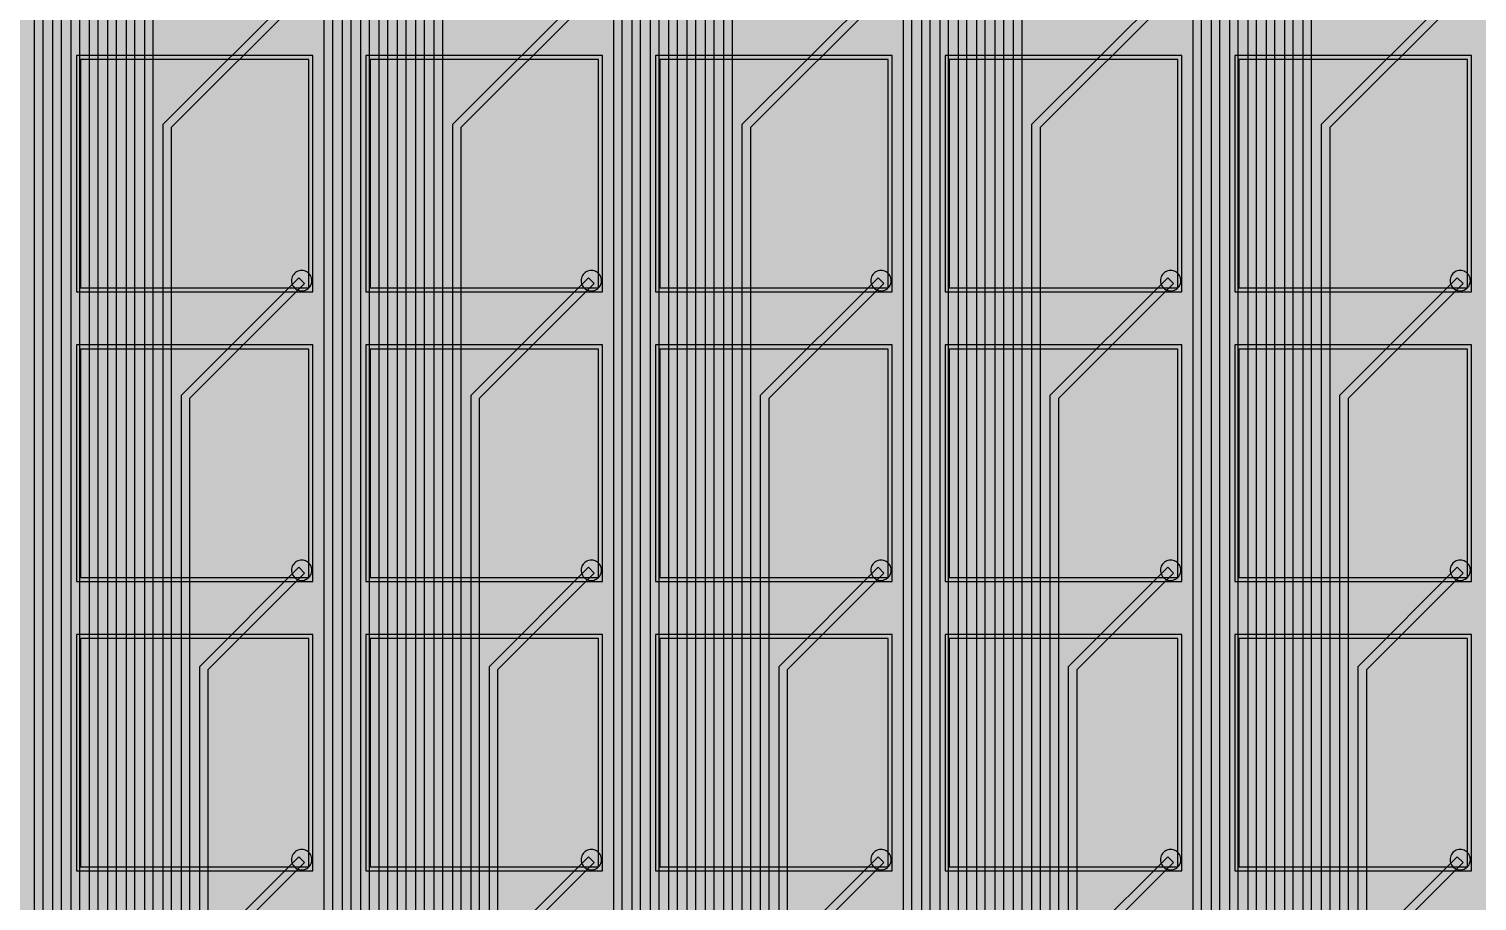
# Model space of a CAD drawing. Header units: metres. Extents: x -7231 to 10969, y -37556 to 1873.
# Drawn here: x 911.4 to 1266.4, y 848.6 to 1062.5 of the extents above; entities that cross this region are included whole.
import ezdxf

# ---------------------------------------------------------------- set-up
doc = ezdxf.new("R2010")
doc.units = ezdxf.units.M
for name, color, linetype in [('Etching', 1, 'CONTINUOUS'), ('EtchingPad', 2, 'CONTINUOUS'), ('Metal1', 4, 'CONTINUOUS'), ('Metal2', 3, 'CONTINUOUS'), ('Polyimide', 7, 'CONTINUOUS')]:
    doc.layers.add(name, color=color, linetype=linetype)

msp = doc.modelspace()

# ---------------------------------------------------------------- hatches: boundary and pattern name
at = {"layer": 'Polyimide'}
msp.add_hatch(color=7, dxfattribs=at).paths.add_polyline_path([(4065.69, -468), (4066.67, -501.99), (4068.51, -535.99), (4071.41, -569.99), (4075.54, -603.99), (4081.04, -637.99), (4088.01, -671.99), (4096.52, -705.98), (4106.62, -739.98), (4118.33, -773.98), (4131.63, -807.98), (4146.49, -841.98), (4162.87, -875.98), (4180.68, -909.97), (4199.83, -943.97), (4220.22, -977.97), (4241.73, -1011.97), (4264.21, -1045.97), (4287.52, -1079.96), (4311.51, -1113.96), (4336.01, -1147.96), (4360.86, -1181.96), (4385.88, -1215.96), (4410.89, -1249.96), (4435.74, -1283.95), (4460.24, -1317.95), (4484.23, -1351.95), (4507.54, -1385.95), (4530.02, -1419.95), (4551.53, -1453.94), (4571.92, -1487.94), (4591.07, -1521.94), (4608.88, -1555.94), (4625.26, -1589.94), (4640.12, -1623.94), (4653.42, -1657.93), (4665.13, -1691.93), (4675.23, -1725.93), (4683.74, -1759.93), (4690.71, -1793.93), (4696.21, -1827.93), (4700.34, -1861.92), (4703.24, -1895.92), (4705.08, -1929.92), (4706.06, -1963.92), (4706.44, -1997.92), (4706.5, -2031.91), (4706.5, -4793.02), (4709.95, -4838.39), (4720.22, -4882.71), (4737.08, -4924.98), (4760.13, -4964.2), (4788.85, -4999.49), (4822.58, -5030.03), (4860.53, -5055.12), (4901.85, -5074.18), (4901.85, -5074.18), (4970.68, -5105.23), (5034.7, -5145.26), (5092.76, -5193.54), (5143.8, -5249.19), (5186.89, -5311.2), (5221.24, -5378.44), (5246.23, -5449.69), (5261.41, -5523.66), (5266.5, -5599), (5261.41, -5674.34), (5246.23, -5748.31), (5221.24, -5819.56), (5186.89, -5886.8), (5143.8, -5948.81), (5092.76, -6004.46), (5034.7, -6052.74), (4970.68, -6092.77), (4901.85, -6123.82), (4860.53, -6142.88), (4822.58, -6167.97), (4788.85, -6198.51), (4760.13, -6233.8), (4737.08, -6273.02), (4720.22, -6315.29), (4709.95, -6359.61), (4706.5, -6404.98), (4706.5, -9221.52), (4709.95, -9266.88), (4720.22, -9311.21), (4737.08, -9353.47), (4760.13, -9392.7), (4788.85, -9427.98), (4822.58, -9458.52), (4860.53, -9483.61), (4901.85, -9502.67), (4970.68, -9533.72), (5034.7, -9573.75), (5092.76, -9622.03), (5143.8, -9677.68), (5186.89, -9739.69), (5221.24, -9806.94), (5246.23, -9878.19), (5261.41, -9952.16), (5266.5, -10027.49), (5261.41, -10102.83), (5246.23, -10176.8), (5221.24, -10248.05), (5186.89, -10315.3), (5143.8, -10377.31), (5092.76, -10432.96), (5034.7, -10481.24), (4970.68, -10521.27), (4901.85, -10552.32), (4860.53, -10571.38), (4822.58, -10596.46), (4788.85, -10627), (4760.13, -10662.29), (4737.08, -10701.52), (4720.22, -10743.78), (4709.95, -10788.1), (4706.5, -10833.47), (4706.5, -13650.01), (4709.95, -13695.38), (4720.22, -13739.7), (4737.08, -13781.96), (4760.13, -13821.19), (4788.85, -13856.48), (4822.58, -13887.02), (4860.53, -13912.11), (4901.85, -13931.17), (4970.68, -13962.22), (5034.7, -14002.25), (5092.76, -14050.53), (5143.8, -14106.18), (5186.89, -14168.19), (5221.24, -14235.43), (5246.23, -14306.68), (5261.41, -14380.65), (5266.5, -14455.99), (5261.41, -14531.33), (5246.23, -14605.29), (5221.24, -14676.55), (5186.89, -14743.79), (5143.8, -14805.8), (5092.76, -14861.45), (5034.7, -14909.73), (4970.68, -14949.76), (4901.85, -14980.81), (4860.53, -14999.87), (4822.58, -15024.96), (4788.85, -15055.5), (4760.13, -15090.79), (4737.08, -15130.01), (4720.22, -15172.27), (4709.95, -15216.6), (4706.5, -15261.97), (4706.5, -15455.99), (4720.95, -15750.04), (4764.14, -16041.26), (4835.68, -16326.84), (4934.86, -16604.04), (5060.74, -16870.18), (5212.09, -17122.7), (5387.47, -17359.17), (5585.18, -17577.31), (5803.32, -17775.02), (6039.79, -17950.4), (6292.31, -18101.75), (6558.45, -18227.63), (6835.65, -18326.81), (7121.23, -18398.34), (7412.45, -18441.54), (7706.5, -18455.99), (9969.01, -18455.99), (10047.42, -18459.84), (10125.08, -18471.36), (10201.23, -18490.44), (10275.15, -18516.89), (10346.12, -18550.45), (10413.46, -18590.81), (10476.52, -18637.58), (10534.69, -18690.3), (10587.41, -18748.47), (10634.18, -18811.53), (10674.54, -18878.87), (10708.11, -18949.84), (10734.56, -19023.76), (10753.63, -19099.92), (10765.15, -19177.58), (10769.01, -19255.99), (10769.01, -20895.8), (10730.24, -20951.41), (10694.6, -21009.08), (10662.21, -21068.63), (10633.17, -21129.89), (10607.55, -21192.66), (10585.45, -21256.74), (10566.93, -21321.96), (10552.05, -21388.09), (10540.84, -21454.95), (10533.35, -21522.33), (10529.6, -21590.02), (10529.6, -21657.81), (10533.35, -21725.5), (10540.84, -21792.87), (10552.05, -21859.73), (10566.93, -21925.87), (10585.45, -21991.08), (10607.55, -22055.17), (10633.17, -22117.94), (10662.21, -22179.19), (10694.6, -22238.74), (10730.24, -22296.41), (10769.01, -22352.03), (10769.01, -32454.24), (10728.74, -32510.49), (10691.72, -32568.92), (10658.05, -32629.35), (10627.85, -32691.58), (10601.2, -32755.42), (10578.21, -32820.67), (10558.93, -32887.1), (10543.44, -32954.52), (10531.77, -33022.71), (10523.97, -33091.44), (10520.07, -33160.51), (10520.07, -33229.69), (10523.97, -33298.75), (10531.77, -33367.49), (10543.44, -33435.67), (10558.93, -33503.09), (10578.21, -33569.53), (10601.2, -33634.77), (10627.85, -33698.61), (10658.05, -33760.85), (10691.72, -33821.28), (10728.74, -33879.71), (10769.01, -33935.96), (10769.01, -36556), (10765.15, -36634.41), (10753.63, -36712.07), (10734.56, -36788.23), (10708.11, -36862.15), (10674.54, -36933.12), (10634.18, -37000.46), (10587.41, -37063.51), (10534.69, -37121.69), (10476.52, -37174.41), (10413.46, -37221.18), (10346.12, -37261.54), (10275.15, -37295.1), (10201.23, -37321.55), (10125.08, -37340.63), (10047.42, -37352.15), (9969.01, -37356), (-6231.01, -37356), (-6309.42, -37352.15), (-6387.08, -37340.63), (-6463.23, -37321.55), (-6537.15, -37295.1), (-6608.12, -37261.54), (-6675.46, -37221.18), (-6738.52, -37174.41), (-6796.69, -37121.69), (-6849.41, -37063.51), (-6896.18, -37000.46), (-6936.54, -36933.12), (-6970.11, -36862.15), (-6996.56, -36788.23), (-7015.63, -36712.07), (-7027.15, -36634.41), (-7031.01, -36556), (-7031.01, -33936), (-6990.74, -33879.75), (-6953.7, -33821.31), (-6920.03, -33760.88), (-6889.82, -33698.64), (-6863.18, -33634.8), (-6840.18, -33569.55), (-6820.9, -33503.11), (-6805.4, -33435.69), (-6793.74, -33367.49), (-6785.94, -33298.75), (-6782.03, -33229.68), (-6782.03, -33160.5), (-6785.94, -33091.43), (-6793.74, -33022.69), (-6805.4, -32954.5), (-6820.9, -32887.07), (-6840.18, -32820.63), (-6863.18, -32755.39), (-6889.82, -32691.54), (-6920.03, -32629.3), (-6953.7, -32568.87), (-6990.74, -32510.43), (-7031.01, -32454.18), (-7031.01, -22364.83), (-6990.74, -22308.58), (-6953.7, -22250.14), (-6920.03, -22189.71), (-6889.82, -22127.47), (-6863.18, -22063.62), (-6840.18, -21998.38), (-6820.9, -21931.94), (-6805.4, -21864.51), (-6793.74, -21796.32), (-6785.94, -21727.58), (-6782.03, -21658.51), (-6782.03, -21589.33), (-6785.94, -21520.26), (-6793.74, -21451.52), (-6805.4, -21383.32), (-6820.9, -21315.9), (-6840.18, -21249.46), (-6863.18, -21184.21), (-6889.82, -21120.37), (-6920.03, -21058.13), (-6953.7, -20997.7), (-6990.74, -20939.26), (-7031.01, -20883.01), (-7031.01, -19255.99), (-7027.15, -19177.58), (-7015.63, -19099.92), (-6996.56, -19023.76), (-6970.11, -18949.84), (-6936.54, -18878.87), (-6896.18, -18811.53), (-6849.41, -18748.47), (-6796.69, -18690.3), (-6738.52, -18637.58), (-6675.46, -18590.81), (-6608.12, -18550.45), (-6537.15, -18516.89), (-6463.23, -18490.44), (-6387.08, -18471.36), (-6309.42, -18459.84), (-6231.01, -18455.99), (-3968.5, -18455.99), (-3674.45, -18441.54), (-3383.23, -18398.34), (-3097.65, -18326.81), (-2820.45, -18227.63), (-2554.31, -18101.75), (-2301.79, -17950.4), (-2065.32, -17775.02), (-1847.18, -17577.31), (-1649.47, -17359.17), (-1474.09, -17122.7), (-1322.74, -16870.18), (-1196.86, -16604.04), (-1097.68, -16326.84), (-1026.14, -16041.26), (-982.95, -15750.04), (-968.5, -15455.99), (-968.5, -15261.97), (-971.95, -15216.6), (-982.22, -15172.27), (-999.08, -15130.01), (-1022.13, -15090.79), (-1050.85, -15055.5), (-1084.58, -15024.96), (-1122.53, -14999.87), (-1163.85, -14980.81), (-1232.68, -14949.76), (-1296.7, -14909.73), (-1354.76, -14861.45), (-1405.8, -14805.8), (-1448.89, -14743.79), (-1483.24, -14676.55), (-1508.23, -14605.29), (-1523.41, -14531.33), (-1528.5, -14455.99), (-1523.41, -14380.65), (-1508.23, -14306.68), (-1483.24, -14235.43), (-1448.89, -14168.19), (-1405.8, -14106.18), (-1354.76, -14050.53), (-1296.7, -14002.25), (-1232.68, -13962.22), (-1163.85, -13931.17), (-1122.53, -13912.11), (-1084.58, -13887.02), (-1050.85, -13856.48), (-1022.13, -13821.19), (-999.08, -13781.96), (-982.22, -13739.7), (-971.95, -13695.38), (-968.5, -13650.01), (-968.5, -12309.64), (-971.95, -12264.27), (-982.22, -12219.94), (-999.08, -12177.68), (-1022.13, -12138.46), (-1050.85, -12103.17), (-1084.58, -12072.63), (-1122.53, -12047.54), (-1163.85, -12028.48), (-1232.68, -11997.43), (-1296.7, -11957.4), (-1354.76, -11909.12), (-1405.8, -11853.47), (-1448.89, -11791.46), (-1483.24, -11724.22), (-1508.23, -11652.96), (-1523.41, -11579), (-1528.5, -11503.66), (-1523.41, -11428.32), (-1508.23, -11354.35), (-1483.24, -11283.1), (-1448.89, -11215.86), (-1405.8, -11153.85), (-1354.76, -11098.2), (-1296.7, -11049.92), (-1232.68, -11009.89), (-1163.85, -10978.84), (-1122.53, -10959.78), (-1084.58, -10934.69), (-1050.85, -10904.15), (-1022.13, -10868.86), (-999.08, -10829.63), (-982.22, -10787.37), (-971.95, -10743.05), (-968.5, -10697.68), (-968.5, -9357.31), (-971.95, -9311.94), (-982.22, -9267.62), (-999.08, -9225.35), (-1022.13, -9186.13), (-1050.85, -9150.84), (-1084.58, -9120.3), (-1122.53, -9095.21), (-1163.85, -9076.15), (-1163.85, -9076.15), (-1232.68, -9045.1), (-1296.7, -9005.07), (-1354.76, -8956.79), (-1405.8, -8901.14), (-1448.89, -8839.13), (-1483.24, -8771.89), (-1508.23, -8700.64), (-1523.41, -8626.67), (-1528.5, -8551.33), (-1523.41, -8475.99), (-1508.23, -8402.02), (-1483.24, -8330.77), (-1448.89, -8263.53), (-1405.8, -8201.52), (-1354.76, -8145.87), (-1296.7, -8097.59), (-1232.68, -8057.56), (-1163.85, -8026.51), (-1163.85, -8026.51), (-1122.53, -8007.45), (-1084.58, -7982.36), (-1050.85, -7951.82), (-1022.13, -7916.53), (-999.08, -7877.31), (-982.22, -7835.04), (-971.95, -7790.72), (-968.5, -7745.35), (-968.5, -6404.98), (-971.95, -6359.61), (-982.22, -6315.29), (-999.08, -6273.02), (-1022.13, -6233.8), (-1050.85, -6198.51), (-1084.58, -6167.97), (-1122.53, -6142.88), (-1163.85, -6123.82), (-1163.85, -6123.82), (-1232.68, -6092.77), (-1296.7, -6052.74), (-1354.76, -6004.46), (-1405.8, -5948.81), (-1448.89, -5886.8), (-1483.24, -5819.56), (-1508.23, -5748.31), (-1523.41, -5674.34), (-1528.5, -5599), (-1523.41, -5523.66), (-1508.23, -5449.69), (-1483.24, -5378.44), (-1448.89, -5311.2), (-1405.8, -5249.19), (-1354.76, -5193.54), (-1296.7, -5145.26), (-1232.68, -5105.23), (-1163.85, -5074.18), (-1163.85, -5074.18), (-1122.53, -5055.12), (-1084.58, -5030.03), (-1050.85, -4999.49), (-1022.13, -4964.2), (-999.08, -4924.98), (-982.22, -4882.71), (-971.95, -4838.39), (-968.5, -4793.02), (-968.5, -2031.91), (-968.44, -1997.92), (-968.06, -1963.92), (-967.05, -1929.92), (-965.18, -1895.92), (-962.22, -1861.92), (-958.01, -1827.93), (-952.41, -1793.93), (-945.31, -1759.93), (-936.64, -1725.93), (-926.35, -1691.93), (-914.43, -1657.93), (-900.88, -1623.94), (-885.74, -1589.94), (-869.05, -1555.94), (-850.91, -1521.94), (-831.4, -1487.94), (-810.63, -1453.94), (-788.72, -1419.95), (-765.82, -1385.95), (-742.07, -1351.95), (-717.63, -1317.95), (-692.67, -1283.95), (-667.36, -1249.96), (-641.88, -1215.96), (-616.39, -1181.96), (-591.08, -1147.96), (-566.12, -1113.96), (-541.68, -1079.96), (-517.93, -1045.97), (-495.03, -1011.97), (-473.12, -977.97), (-452.35, -943.97), (-432.84, -909.97), (-414.7, -875.98), (-398.01, -841.98), (-382.87, -807.98), (-369.32, -773.98), (-357.4, -739.98), (-347.11, -705.98), (-338.44, -671.99), (-331.34, -637.99), (-325.74, -603.99), (-321.53, -569.99), (-318.57, -535.99), (-316.7, -501.99), (-315.69, -468), (-315.31, -434), (-315.25, -400), (-315.25, 401), (-315.25, 451), (-315.25, 1644), (-270.25, 1644), (-270.03, 1637.13), (-269.35, 1630.29), (-268.23, 1623.52), (-266.67, 1616.82), (-264.68, 1610.25), (-262.26, 1603.82), (-259.42, 1597.56), (-256.18, 1591.5), (-252.55, 1585.67), (-248.55, 1580.08), (-244.19, 1574.77), (-239.5, 1569.75), (-234.48, 1565.06), (-229.17, 1560.7), (-223.58, 1556.7), (-217.75, 1553.07), (-211.69, 1549.83), (-205.43, 1546.99), (-199, 1544.57), (-192.43, 1542.58), (-185.73, 1541.02), (-178.96, 1539.9), (-172.12, 1539.22), (-165.25, 1539), (-158.38, 1539.22), (-151.54, 1539.9), (-144.77, 1541.02), (-138.07, 1542.58), (-131.5, 1544.57), (-125.07, 1546.99), (-118.81, 1549.83), (-112.75, 1553.07), (-106.92, 1556.7), (-101.33, 1560.7), (-96.02, 1565.06), (-91, 1569.75), (-86.31, 1574.77), (-81.95, 1580.08), (-77.95, 1585.67), (-74.32, 1591.5), (-71.08, 1597.56), (-68.24, 1603.82), (-65.82, 1610.25), (-63.83, 1616.82), (-62.27, 1623.52), (-61.15, 1630.29), (-60.47, 1637.13), (-60.25, 1644), (1853, 1644), (1853, 1573), (3815.25, 1573), (3815.46, 1579.54), (3816.11, 1586.05), (3817.17, 1592.51), (3818.66, 1598.88), (3820.56, 1605.14), (3822.86, 1611.27), (3825.56, 1617.23), (3828.65, 1623), (3832.1, 1628.56), (3835.91, 1633.88), (3840.07, 1638.93), (3844.54, 1643.71), (3849.32, 1648.18), (3854.37, 1652.34), (3859.69, 1656.15), (3865.25, 1659.6), (3871.02, 1662.69), (3876.98, 1665.39), (3883.11, 1667.69), (3889.37, 1669.59), (3895.74, 1671.08), (3902.2, 1672.14), (3908.71, 1672.79), (3915.25, 1673), (3921.79, 1672.79), (3928.3, 1672.14), (3934.76, 1671.08), (3941.13, 1669.59), (3947.39, 1667.69), (3953.52, 1665.39), (3959.48, 1662.69), (3965.25, 1659.6), (3970.81, 1656.15), (3976.13, 1652.34), (3981.18, 1648.18), (3985.96, 1643.71), (3990.43, 1638.93), (3994.59, 1633.88), (3998.4, 1628.56), (4001.85, 1623), (4004.94, 1617.23), (4007.64, 1611.27), (4009.94, 1605.14), (4011.84, 1598.88), (4013.33, 1592.51), (4014.39, 1586.05), (4015.04, 1579.54), (4015.25, 1573), (4065.25, 1573), (4065.25, 451), (4065.25, 401), (4065.25, -400), (4065.31, -434), (4065.69, -468)])

# ---------------------------------------------------------------- linework, layer by layer
at = {"layer": 'Etching'}
for points in [[(975.75, 1000.75), (975.77, 1000.42), (975.84, 1000.1), (975.94, 999.79), (976.08, 999.5), (976.27, 999.23), (976.48, 998.98), (976.73, 998.77), (977, 998.58), (977.29, 998.44), (977.6, 998.34), (977.92, 998.27), (978.25, 998.25), (978.58, 998.27), (978.9, 998.34), (979.21, 998.44), (979.5, 998.58), (979.77, 998.77), (980.02, 998.98), (980.23, 999.23), (980.42, 999.5), (980.56, 999.79), (980.66, 1000.1), (980.73, 1000.42), (980.75, 1000.75), (980.73, 1001.08), (980.66, 1001.4), (980.56, 1001.71), (980.42, 1002), (980.23, 1002.27), (980.02, 1002.52), (979.77, 1002.73), (979.5, 1002.92), (979.21, 1003.06), (978.9, 1003.16), (978.58, 1003.23), (978.25, 1003.25), (977.92, 1003.23), (977.6, 1003.16), (977.29, 1003.06), (977, 1002.92), (976.73, 1002.73), (976.48, 1002.52), (976.27, 1002.27), (976.08, 1002), (975.94, 1001.71), (975.84, 1001.4), (975.77, 1001.08), (975.75, 1000.75)], [(1046.75, 1000.75), (1046.77, 1000.42), (1046.84, 1000.1), (1046.94, 999.79), (1047.08, 999.5), (1047.27, 999.23), (1047.48, 998.98), (1047.73, 998.77), (1048, 998.58), (1048.29, 998.44), (1048.6, 998.34), (1048.92, 998.27), (1049.25, 998.25), (1049.58, 998.27), (1049.9, 998.34), (1050.21, 998.44), (1050.5, 998.58), (1050.77, 998.77), (1051.02, 998.98), (1051.23, 999.23), (1051.42, 999.5), (1051.56, 999.79), (1051.66, 1000.1), (1051.73, 1000.42), (1051.75, 1000.75), (1051.73, 1001.08), (1051.66, 1001.4), (1051.56, 1001.71), (1051.42, 1002), (1051.23, 1002.27), (1051.02, 1002.52), (1050.77, 1002.73), (1050.5, 1002.92), (1050.21, 1003.06), (1049.9, 1003.16), (1049.58, 1003.23), (1049.25, 1003.25), (1048.92, 1003.23), (1048.6, 1003.16), (1048.29, 1003.06), (1048, 1002.92), (1047.73, 1002.73), (1047.48, 1002.52), (1047.27, 1002.27), (1047.08, 1002), (1046.94, 1001.71), (1046.84, 1001.4), (1046.77, 1001.08), (1046.75, 1000.75)], [(1117.75, 1000.75), (1117.77, 1000.42), (1117.84, 1000.1), (1117.94, 999.79), (1118.08, 999.5), (1118.27, 999.23), (1118.48, 998.98), (1118.73, 998.77), (1119, 998.58), (1119.29, 998.44), (1119.6, 998.34), (1119.92, 998.27), (1120.25, 998.25), (1120.58, 998.27), (1120.9, 998.34), (1121.21, 998.44), (1121.5, 998.58), (1121.77, 998.77), (1122.02, 998.98), (1122.23, 999.23), (1122.42, 999.5), (1122.56, 999.79), (1122.66, 1000.1), (1122.73, 1000.42), (1122.75, 1000.75), (1122.73, 1001.08), (1122.66, 1001.4), (1122.56, 1001.71), (1122.42, 1002), (1122.23, 1002.27), (1122.02, 1002.52), (1121.77, 1002.73), (1121.5, 1002.92), (1121.21, 1003.06), (1120.9, 1003.16), (1120.58, 1003.23), (1120.25, 1003.25), (1119.92, 1003.23), (1119.6, 1003.16), (1119.29, 1003.06), (1119, 1002.92), (1118.73, 1002.73), (1118.48, 1002.52), (1118.27, 1002.27), (1118.08, 1002), (1117.94, 1001.71), (1117.84, 1001.4), (1117.77, 1001.08), (1117.75, 1000.75)], [(1188.75, 1000.75), (1188.77, 1000.42), (1188.84, 1000.1), (1188.94, 999.79), (1189.08, 999.5), (1189.27, 999.23), (1189.48, 998.98), (1189.73, 998.77), (1190, 998.58), (1190.29, 998.44), (1190.6, 998.34), (1190.92, 998.27), (1191.25, 998.25), (1191.58, 998.27), (1191.9, 998.34), (1192.21, 998.44), (1192.5, 998.58), (1192.77, 998.77), (1193.02, 998.98), (1193.23, 999.23), (1193.42, 999.5), (1193.56, 999.79), (1193.66, 1000.1), (1193.73, 1000.42), (1193.75, 1000.75), (1193.73, 1001.08), (1193.66, 1001.4), (1193.56, 1001.71), (1193.42, 1002), (1193.23, 1002.27), (1193.02, 1002.52), (1192.77, 1002.73), (1192.5, 1002.92), (1192.21, 1003.06), (1191.9, 1003.16), (1191.58, 1003.23), (1191.25, 1003.25), (1190.92, 1003.23), (1190.6, 1003.16), (1190.29, 1003.06), (1190, 1002.92), (1189.73, 1002.73), (1189.48, 1002.52), (1189.27, 1002.27), (1189.08, 1002), (1188.94, 1001.71), (1188.84, 1001.4), (1188.77, 1001.08), (1188.75, 1000.75)], [(1259.75, 1000.75), (1259.77, 1000.42), (1259.84, 1000.1), (1259.94, 999.79), (1260.08, 999.5), (1260.27, 999.23), (1260.48, 998.98), (1260.73, 998.77), (1261, 998.58), (1261.29, 998.44), (1261.6, 998.34), (1261.92, 998.27), (1262.25, 998.25), (1262.58, 998.27), (1262.9, 998.34), (1263.21, 998.44), (1263.5, 998.58), (1263.77, 998.77), (1264.02, 998.98), (1264.23, 999.23), (1264.42, 999.5), (1264.56, 999.79), (1264.66, 1000.1), (1264.73, 1000.42), (1264.75, 1000.75), (1264.73, 1001.08), (1264.66, 1001.4), (1264.56, 1001.71), (1264.42, 1002), (1264.23, 1002.27), (1264.02, 1002.52), (1263.77, 1002.73), (1263.5, 1002.92), (1263.21, 1003.06), (1262.9, 1003.16), (1262.58, 1003.23), (1262.25, 1003.25), (1261.92, 1003.23), (1261.6, 1003.16), (1261.29, 1003.06), (1261, 1002.92), (1260.73, 1002.73), (1260.48, 1002.52), (1260.27, 1002.27), (1260.08, 1002), (1259.94, 1001.71), (1259.84, 1001.4), (1259.77, 1001.08), (1259.75, 1000.75)], [(975.75, 929.75), (975.77, 929.42), (975.84, 929.1), (975.94, 928.79), (976.08, 928.5), (976.27, 928.23), (976.48, 927.98), (976.73, 927.77), (977, 927.58), (977.29, 927.44), (977.6, 927.34), (977.92, 927.27), (978.25, 927.25), (978.58, 927.27), (978.9, 927.34), (979.21, 927.44), (979.5, 927.58), (979.77, 927.77), (980.02, 927.98), (980.23, 928.23), (980.42, 928.5), (980.56, 928.79), (980.66, 929.1), (980.73, 929.42), (980.75, 929.75), (980.73, 930.08), (980.66, 930.4), (980.56, 930.71), (980.42, 931), (980.23, 931.27), (980.02, 931.52), (979.77, 931.73), (979.5, 931.92), (979.21, 932.06), (978.9, 932.16), (978.58, 932.23), (978.25, 932.25), (977.92, 932.23), (977.6, 932.16), (977.29, 932.06), (977, 931.92), (976.73, 931.73), (976.48, 931.52), (976.27, 931.27), (976.08, 931), (975.94, 930.71), (975.84, 930.4), (975.77, 930.08), (975.75, 929.75)], [(1046.75, 929.75), (1046.77, 929.42), (1046.84, 929.1), (1046.94, 928.79), (1047.08, 928.5), (1047.27, 928.23), (1047.48, 927.98), (1047.73, 927.77), (1048, 927.58), (1048.29, 927.44), (1048.6, 927.34), (1048.92, 927.27), (1049.25, 927.25), (1049.58, 927.27), (1049.9, 927.34), (1050.21, 927.44), (1050.5, 927.58), (1050.77, 927.77), (1051.02, 927.98), (1051.23, 928.23), (1051.42, 928.5), (1051.56, 928.79), (1051.66, 929.1), (1051.73, 929.42), (1051.75, 929.75), (1051.73, 930.08), (1051.66, 930.4), (1051.56, 930.71), (1051.42, 931), (1051.23, 931.27), (1051.02, 931.52), (1050.77, 931.73), (1050.5, 931.92), (1050.21, 932.06), (1049.9, 932.16), (1049.58, 932.23), (1049.25, 932.25), (1048.92, 932.23), (1048.6, 932.16), (1048.29, 932.06), (1048, 931.92), (1047.73, 931.73), (1047.48, 931.52), (1047.27, 931.27), (1047.08, 931), (1046.94, 930.71), (1046.84, 930.4), (1046.77, 930.08), (1046.75, 929.75)], [(1117.75, 929.75), (1117.77, 929.42), (1117.84, 929.1), (1117.94, 928.79), (1118.08, 928.5), (1118.27, 928.23), (1118.48, 927.98), (1118.73, 927.77), (1119, 927.58), (1119.29, 927.44), (1119.6, 927.34), (1119.92, 927.27), (1120.25, 927.25), (1120.58, 927.27), (1120.9, 927.34), (1121.21, 927.44), (1121.5, 927.58), (1121.77, 927.77), (1122.02, 927.98), (1122.23, 928.23), (1122.42, 928.5), (1122.56, 928.79), (1122.66, 929.1), (1122.73, 929.42), (1122.75, 929.75), (1122.73, 930.08), (1122.66, 930.4), (1122.56, 930.71), (1122.42, 931), (1122.23, 931.27), (1122.02, 931.52), (1121.77, 931.73), (1121.5, 931.92), (1121.21, 932.06), (1120.9, 932.16), (1120.58, 932.23), (1120.25, 932.25), (1119.92, 932.23), (1119.6, 932.16), (1119.29, 932.06), (1119, 931.92), (1118.73, 931.73), (1118.48, 931.52), (1118.27, 931.27), (1118.08, 931), (1117.94, 930.71), (1117.84, 930.4), (1117.77, 930.08), (1117.75, 929.75)], [(1188.75, 929.75), (1188.77, 929.42), (1188.84, 929.1), (1188.94, 928.79), (1189.08, 928.5), (1189.27, 928.23), (1189.48, 927.98), (1189.73, 927.77), (1190, 927.58), (1190.29, 927.44), (1190.6, 927.34), (1190.92, 927.27), (1191.25, 927.25), (1191.58, 927.27), (1191.9, 927.34), (1192.21, 927.44), (1192.5, 927.58), (1192.77, 927.77), (1193.02, 927.98), (1193.23, 928.23), (1193.42, 928.5), (1193.56, 928.79), (1193.66, 929.1), (1193.73, 929.42), (1193.75, 929.75), (1193.73, 930.08), (1193.66, 930.4), (1193.56, 930.71), (1193.42, 931), (1193.23, 931.27), (1193.02, 931.52), (1192.77, 931.73), (1192.5, 931.92), (1192.21, 932.06), (1191.9, 932.16), (1191.58, 932.23), (1191.25, 932.25), (1190.92, 932.23), (1190.6, 932.16), (1190.29, 932.06), (1190, 931.92), (1189.73, 931.73), (1189.48, 931.52), (1189.27, 931.27), (1189.08, 931), (1188.94, 930.71), (1188.84, 930.4), (1188.77, 930.08), (1188.75, 929.75)], [(1259.75, 929.75), (1259.77, 929.42), (1259.84, 929.1), (1259.94, 928.79), (1260.08, 928.5), (1260.27, 928.23), (1260.48, 927.98), (1260.73, 927.77), (1261, 927.58), (1261.29, 927.44), (1261.6, 927.34), (1261.92, 927.27), (1262.25, 927.25), (1262.58, 927.27), (1262.9, 927.34), (1263.21, 927.44), (1263.5, 927.58), (1263.77, 927.77), (1264.02, 927.98), (1264.23, 928.23), (1264.42, 928.5), (1264.56, 928.79), (1264.66, 929.1), (1264.73, 929.42), (1264.75, 929.75), (1264.73, 930.08), (1264.66, 930.4), (1264.56, 930.71), (1264.42, 931), (1264.23, 931.27), (1264.02, 931.52), (1263.77, 931.73), (1263.5, 931.92), (1263.21, 932.06), (1262.9, 932.16), (1262.58, 932.23), (1262.25, 932.25), (1261.92, 932.23), (1261.6, 932.16), (1261.29, 932.06), (1261, 931.92), (1260.73, 931.73), (1260.48, 931.52), (1260.27, 931.27), (1260.08, 931), (1259.94, 930.71), (1259.84, 930.4), (1259.77, 930.08), (1259.75, 929.75)], [(975.75, 858.75), (975.77, 858.42), (975.84, 858.1), (975.94, 857.79), (976.08, 857.5), (976.27, 857.23), (976.48, 856.98), (976.73, 856.77), (977, 856.58), (977.29, 856.44), (977.6, 856.34), (977.92, 856.27), (978.25, 856.25), (978.58, 856.27), (978.9, 856.34), (979.21, 856.44), (979.5, 856.58), (979.77, 856.77), (980.02, 856.98), (980.23, 857.23), (980.42, 857.5), (980.56, 857.79), (980.66, 858.1), (980.73, 858.42), (980.75, 858.75), (980.73, 859.08), (980.66, 859.4), (980.56, 859.71), (980.42, 860), (980.23, 860.27), (980.02, 860.52), (979.77, 860.73), (979.5, 860.92), (979.21, 861.06), (978.9, 861.16), (978.58, 861.23), (978.25, 861.25), (977.92, 861.23), (977.6, 861.16), (977.29, 861.06), (977, 860.92), (976.73, 860.73), (976.48, 860.52), (976.27, 860.27), (976.08, 860), (975.94, 859.71), (975.84, 859.4), (975.77, 859.08), (975.75, 858.75)], [(1046.75, 858.75), (1046.77, 858.42), (1046.84, 858.1), (1046.94, 857.79), (1047.08, 857.5), (1047.27, 857.23), (1047.48, 856.98), (1047.73, 856.77), (1048, 856.58), (1048.29, 856.44), (1048.6, 856.34), (1048.92, 856.27), (1049.25, 856.25), (1049.58, 856.27), (1049.9, 856.34), (1050.21, 856.44), (1050.5, 856.58), (1050.77, 856.77), (1051.02, 856.98), (1051.23, 857.23), (1051.42, 857.5), (1051.56, 857.79), (1051.66, 858.1), (1051.73, 858.42), (1051.75, 858.75), (1051.73, 859.08), (1051.66, 859.4), (1051.56, 859.71), (1051.42, 860), (1051.23, 860.27), (1051.02, 860.52), (1050.77, 860.73), (1050.5, 860.92), (1050.21, 861.06), (1049.9, 861.16), (1049.58, 861.23), (1049.25, 861.25), (1048.92, 861.23), (1048.6, 861.16), (1048.29, 861.06), (1048, 860.92), (1047.73, 860.73), (1047.48, 860.52), (1047.27, 860.27), (1047.08, 860), (1046.94, 859.71), (1046.84, 859.4), (1046.77, 859.08), (1046.75, 858.75)], [(1117.75, 858.75), (1117.77, 858.42), (1117.84, 858.1), (1117.94, 857.79), (1118.08, 857.5), (1118.27, 857.23), (1118.48, 856.98), (1118.73, 856.77), (1119, 856.58), (1119.29, 856.44), (1119.6, 856.34), (1119.92, 856.27), (1120.25, 856.25), (1120.58, 856.27), (1120.9, 856.34), (1121.21, 856.44), (1121.5, 856.58), (1121.77, 856.77), (1122.02, 856.98), (1122.23, 857.23), (1122.42, 857.5), (1122.56, 857.79), (1122.66, 858.1), (1122.73, 858.42), (1122.75, 858.75), (1122.73, 859.08), (1122.66, 859.4), (1122.56, 859.71), (1122.42, 860), (1122.23, 860.27), (1122.02, 860.52), (1121.77, 860.73), (1121.5, 860.92), (1121.21, 861.06), (1120.9, 861.16), (1120.58, 861.23), (1120.25, 861.25), (1119.92, 861.23), (1119.6, 861.16), (1119.29, 861.06), (1119, 860.92), (1118.73, 860.73), (1118.48, 860.52), (1118.27, 860.27), (1118.08, 860), (1117.94, 859.71), (1117.84, 859.4), (1117.77, 859.08), (1117.75, 858.75)], [(1188.75, 858.75), (1188.77, 858.42), (1188.84, 858.1), (1188.94, 857.79), (1189.08, 857.5), (1189.27, 857.23), (1189.48, 856.98), (1189.73, 856.77), (1190, 856.58), (1190.29, 856.44), (1190.6, 856.34), (1190.92, 856.27), (1191.25, 856.25), (1191.58, 856.27), (1191.9, 856.34), (1192.21, 856.44), (1192.5, 856.58), (1192.77, 856.77), (1193.02, 856.98), (1193.23, 857.23), (1193.42, 857.5), (1193.56, 857.79), (1193.66, 858.1), (1193.73, 858.42), (1193.75, 858.75), (1193.73, 859.08), (1193.66, 859.4), (1193.56, 859.71), (1193.42, 860), (1193.23, 860.27), (1193.02, 860.52), (1192.77, 860.73), (1192.5, 860.92), (1192.21, 861.06), (1191.9, 861.16), (1191.58, 861.23), (1191.25, 861.25), (1190.92, 861.23), (1190.6, 861.16), (1190.29, 861.06), (1190, 860.92), (1189.73, 860.73), (1189.48, 860.52), (1189.27, 860.27), (1189.08, 860), (1188.94, 859.71), (1188.84, 859.4), (1188.77, 859.08), (1188.75, 858.75)], [(1259.75, 858.75), (1259.77, 858.42), (1259.84, 858.1), (1259.94, 857.79), (1260.08, 857.5), (1260.27, 857.23), (1260.48, 856.98), (1260.73, 856.77), (1261, 856.58), (1261.29, 856.44), (1261.6, 856.34), (1261.92, 856.27), (1262.25, 856.25), (1262.58, 856.27), (1262.9, 856.34), (1263.21, 856.44), (1263.5, 856.58), (1263.77, 856.77), (1264.02, 856.98), (1264.23, 857.23), (1264.42, 857.5), (1264.56, 857.79), (1264.66, 858.1), (1264.73, 858.42), (1264.75, 858.75), (1264.73, 859.08), (1264.66, 859.4), (1264.56, 859.71), (1264.42, 860), (1264.23, 860.27), (1264.02, 860.52), (1263.77, 860.73), (1263.5, 860.92), (1263.21, 861.06), (1262.9, 861.16), (1262.58, 861.23), (1262.25, 861.25), (1261.92, 861.23), (1261.6, 861.16), (1261.29, 861.06), (1261, 860.92), (1260.73, 860.73), (1260.48, 860.52), (1260.27, 860.27), (1260.08, 860), (1259.94, 859.71), (1259.84, 859.4), (1259.77, 859.08), (1259.75, 858.75)]]:
    msp.add_lwpolyline(points, close=True, dxfattribs=at)
at = {"layer": 'EtchingPad'}
for points in [[(980, 1055), (924, 1055), (924, 999), (980, 999), (980, 1055)], [(1051, 1055), (995, 1055), (995, 999), (1051, 999), (1051, 1055)], [(1122, 1055), (1066, 1055), (1066, 999), (1122, 999), (1122, 1055)], [(1193, 1055), (1137, 1055), (1137, 999), (1193, 999), (1193, 1055)], [(1264, 1055), (1208, 1055), (1208, 999), (1264, 999), (1264, 1055)], [(980, 984), (924, 984), (924, 928), (980, 928), (980, 984)], [(1051, 984), (995, 984), (995, 928), (1051, 928), (1051, 984)], [(1122, 984), (1066, 984), (1066, 928), (1122, 928), (1122, 984)], [(1193, 984), (1137, 984), (1137, 928), (1193, 928), (1193, 984)], [(1264, 984), (1208, 984), (1208, 928), (1264, 928), (1264, 984)], [(980, 913), (924, 913), (924, 857), (980, 857), (980, 913)], [(1051, 913), (995, 913), (995, 857), (1051, 857), (1051, 913)], [(1122, 913), (1066, 913), (1066, 857), (1122, 857), (1122, 913)], [(1193, 913), (1137, 913), (1137, 857), (1193, 857), (1193, 913)], [(1264, 913), (1208, 913), (1208, 857), (1264, 857), (1264, 913)]]:
    msp.add_lwpolyline(points, close=True, dxfattribs=at)
at = {"layer": 'Metal1'}
for points in [[(912.75, 501), (912.75, 1504.66), (977.54, 1569.46), (978.96, 1568.04), (914.75, 1503.84), (914.75, 501)], [(983.75, 501), (983.75, 1504.66), (1048.54, 1569.46), (1049.96, 1568.04), (985.75, 1503.84), (985.75, 501)], [(1054.75, 501), (1054.75, 1504.66), (1119.54, 1569.46), (1120.96, 1568.04), (1056.75, 1503.84), (1056.75, 501)], [(1125.75, 501), (1125.75, 1504.66), (1190.54, 1569.46), (1191.96, 1568.04), (1127.75, 1503.84), (1127.75, 501)], [(1196.75, 501), (1196.75, 1504.66), (1261.54, 1569.46), (1262.96, 1568.04), (1198.75, 1503.84), (1198.75, 501)], [(917.25, 501), (917.25, 1438.16), (977.54, 1498.46), (978.96, 1497.04), (919.25, 1437.34), (919.25, 501)], [(988.25, 501), (988.25, 1438.16), (1048.54, 1498.46), (1049.96, 1497.04), (990.25, 1437.34), (990.25, 501)], [(1059.25, 501), (1059.25, 1438.16), (1119.54, 1498.46), (1120.96, 1497.04), (1061.25, 1437.34), (1061.25, 501)], [(1130.25, 501), (1130.25, 1438.16), (1190.54, 1498.46), (1191.96, 1497.04), (1132.25, 1437.34), (1132.25, 501)], [(1201.25, 501), (1201.25, 1438.16), (1261.54, 1498.46), (1262.96, 1497.04), (1203.25, 1437.34), (1203.25, 501)], [(921.75, 501), (921.75, 1371.66), (977.54, 1427.46), (978.96, 1426.04), (923.75, 1370.84), (923.75, 501)], [(992.75, 501), (992.75, 1371.66), (1048.54, 1427.46), (1049.96, 1426.04), (994.75, 1370.84), (994.75, 501)], [(1063.75, 501), (1063.75, 1371.66), (1119.54, 1427.46), (1120.96, 1426.04), (1065.75, 1370.84), (1065.75, 501)], [(1134.75, 501), (1134.75, 1371.66), (1190.54, 1427.46), (1191.96, 1426.04), (1136.75, 1370.84), (1136.75, 501)], [(1205.75, 501), (1205.75, 1371.66), (1261.54, 1427.46), (1262.96, 1426.04), (1207.75, 1370.84), (1207.75, 501)], [(926.25, 501), (926.25, 1305.16), (977.54, 1356.46), (978.96, 1355.04), (928.25, 1304.34), (928.25, 501)], [(997.25, 501), (997.25, 1305.16), (1048.54, 1356.46), (1049.96, 1355.04), (999.25, 1304.34), (999.25, 501)], [(1068.25, 501), (1068.25, 1305.16), (1119.54, 1356.46), (1120.96, 1355.04), (1070.25, 1304.34), (1070.25, 501)], [(1139.25, 501), (1139.25, 1305.16), (1190.54, 1356.46), (1191.96, 1355.04), (1141.25, 1304.34), (1141.25, 501)], [(1210.25, 501), (1210.25, 1305.16), (1261.54, 1356.46), (1262.96, 1355.04), (1212.25, 1304.34), (1212.25, 501)], [(930.75, 501), (930.75, 1238.66), (977.54, 1285.46), (978.96, 1284.04), (932.75, 1237.84), (932.75, 501)], [(1001.75, 501), (1001.75, 1238.66), (1048.54, 1285.46), (1049.96, 1284.04), (1003.75, 1237.84), (1003.75, 501)], [(1072.75, 501), (1072.75, 1238.66), (1119.54, 1285.46), (1120.96, 1284.04), (1074.75, 1237.84), (1074.75, 501)], [(1143.75, 501), (1143.75, 1238.66), (1190.54, 1285.46), (1191.96, 1284.04), (1145.75, 1237.84), (1145.75, 501)], [(1214.75, 501), (1214.75, 1238.66), (1261.54, 1285.46), (1262.96, 1284.04), (1216.75, 1237.84), (1216.75, 501)], [(935.25, 501), (935.25, 1172.16), (977.54, 1214.46), (978.96, 1213.04), (937.25, 1171.34), (937.25, 501)], [(1006.25, 501), (1006.25, 1172.16), (1048.54, 1214.46), (1049.96, 1213.04), (1008.25, 1171.34), (1008.25, 501)], [(1077.25, 501), (1077.25, 1172.16), (1119.54, 1214.46), (1120.96, 1213.04), (1079.25, 1171.34), (1079.25, 501)], [(1148.25, 501), (1148.25, 1172.16), (1190.54, 1214.46), (1191.96, 1213.04), (1150.25, 1171.34), (1150.25, 501)], [(1219.25, 501), (1219.25, 1172.16), (1261.54, 1214.46), (1262.96, 1213.04), (1221.25, 1171.34), (1221.25, 501)], [(939.75, 501), (939.75, 1105.66), (977.54, 1143.46), (978.96, 1142.04), (941.75, 1104.84), (941.75, 501)], [(1010.75, 501), (1010.75, 1105.66), (1048.54, 1143.46), (1049.96, 1142.04), (1012.75, 1104.84), (1012.75, 501)], [(1081.75, 501), (1081.75, 1105.66), (1119.54, 1143.46), (1120.96, 1142.04), (1083.75, 1104.84), (1083.75, 501)], [(1152.75, 501), (1152.75, 1105.66), (1190.54, 1143.46), (1191.96, 1142.04), (1154.75, 1104.84), (1154.75, 501)], [(1223.75, 501), (1223.75, 1105.66), (1261.54, 1143.46), (1262.96, 1142.04), (1225.75, 1104.84), (1225.75, 501)], [(944.25, 501), (944.25, 1039.16), (977.54, 1072.46), (978.96, 1071.04), (946.25, 1038.34), (946.25, 501)], [(1015.25, 501), (1015.25, 1039.16), (1048.54, 1072.46), (1049.96, 1071.04), (1017.25, 1038.34), (1017.25, 501)], [(1086.25, 501), (1086.25, 1039.16), (1119.54, 1072.46), (1120.96, 1071.04), (1088.25, 1038.34), (1088.25, 501)], [(1157.25, 501), (1157.25, 1039.16), (1190.54, 1072.46), (1191.96, 1071.04), (1159.25, 1038.34), (1159.25, 501)], [(1228.25, 501), (1228.25, 1039.16), (1261.54, 1072.46), (1262.96, 1071.04), (1230.25, 1038.34), (1230.25, 501)], [(948.75, 501), (948.75, 972.66), (977.54, 1001.46), (978.96, 1000.04), (950.75, 971.84), (950.75, 501)], [(1019.75, 501), (1019.75, 972.66), (1048.54, 1001.46), (1049.96, 1000.04), (1021.75, 971.84), (1021.75, 501)], [(1090.75, 501), (1090.75, 972.66), (1119.54, 1001.46), (1120.96, 1000.04), (1092.75, 971.84), (1092.75, 501)], [(1161.75, 501), (1161.75, 972.66), (1190.54, 1001.46), (1191.96, 1000.04), (1163.75, 971.84), (1163.75, 501)], [(1232.75, 501), (1232.75, 972.66), (1261.54, 1001.46), (1262.96, 1000.04), (1234.75, 971.84), (1234.75, 501)], [(953.25, 501), (953.25, 906.16), (977.54, 930.46), (978.96, 929.04), (955.25, 905.34), (955.25, 501)], [(1024.25, 501), (1024.25, 906.16), (1048.54, 930.46), (1049.96, 929.04), (1026.25, 905.34), (1026.25, 501)], [(1095.25, 501), (1095.25, 906.16), (1119.54, 930.46), (1120.96, 929.04), (1097.25, 905.34), (1097.25, 501)], [(1166.25, 501), (1166.25, 906.16), (1190.54, 930.46), (1191.96, 929.04), (1168.25, 905.34), (1168.25, 501)], [(1237.25, 501), (1237.25, 906.16), (1261.54, 930.46), (1262.96, 929.04), (1239.25, 905.34), (1239.25, 501)], [(957.75, 501), (957.75, 839.66), (977.54, 859.46), (978.96, 858.04), (959.75, 838.84), (959.75, 501)], [(1028.75, 501), (1028.75, 839.66), (1048.54, 859.46), (1049.96, 858.04), (1030.75, 838.84), (1030.75, 501)], [(1099.75, 501), (1099.75, 839.66), (1119.54, 859.46), (1120.96, 858.04), (1101.75, 838.84), (1101.75, 501)], [(1170.75, 501), (1170.75, 839.66), (1190.54, 859.46), (1191.96, 858.04), (1172.75, 838.84), (1172.75, 501)], [(1241.75, 501), (1241.75, 839.66), (1261.54, 859.46), (1262.96, 858.04), (1243.75, 838.84), (1243.75, 501)]]:
    msp.add_lwpolyline(points, close=True, dxfattribs=at)
at = {"layer": 'Metal2'}
for points in [[(981, 1056), (923, 1056), (923, 998), (981, 998), (981, 1056)], [(1052, 1056), (994, 1056), (994, 998), (1052, 998), (1052, 1056)], [(1123, 1056), (1065, 1056), (1065, 998), (1123, 998), (1123, 1056)], [(1194, 1056), (1136, 1056), (1136, 998), (1194, 998), (1194, 1056)], [(1265, 1056), (1207, 1056), (1207, 998), (1265, 998), (1265, 1056)], [(981, 985), (923, 985), (923, 927), (981, 927), (981, 985)], [(1052, 985), (994, 985), (994, 927), (1052, 927), (1052, 985)], [(1123, 985), (1065, 985), (1065, 927), (1123, 927), (1123, 985)], [(1194, 985), (1136, 985), (1136, 927), (1194, 927), (1194, 985)], [(1265, 985), (1207, 985), (1207, 927), (1265, 927), (1265, 985)], [(981, 914), (923, 914), (923, 856), (981, 856), (981, 914)], [(1052, 914), (994, 914), (994, 856), (1052, 856), (1052, 914)], [(1123, 914), (1065, 914), (1065, 856), (1123, 856), (1123, 914)], [(1194, 914), (1136, 914), (1136, 856), (1194, 856), (1194, 914)], [(1265, 914), (1207, 914), (1207, 856), (1265, 856), (1265, 914)]]:
    msp.add_lwpolyline(points, close=True, dxfattribs=at)

doc.saveas('drawing.dxf')
